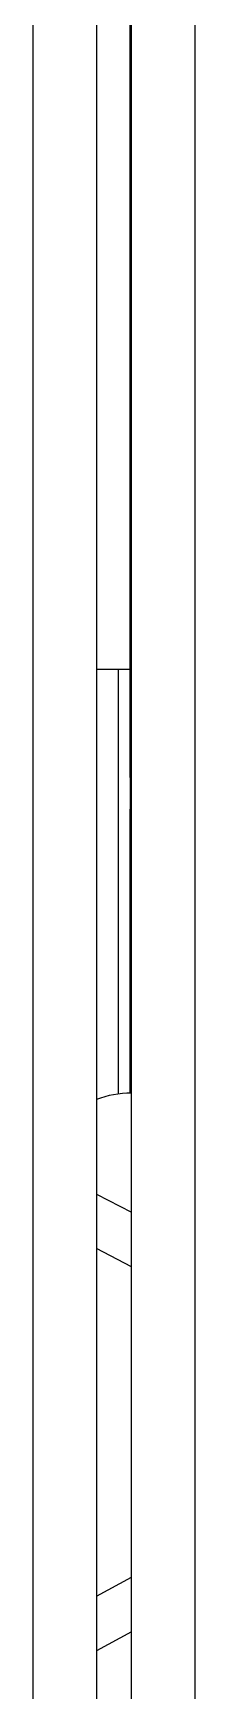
# Model space of a CAD drawing. Header units: millimetres. Extents: x 176 to 2516, y 143 to 1610.
# Drawn here: x 2214.8 to 2225, y 434.1 to 538.4 of the extents above; entities that cross this region are included whole.
import ezdxf

# ---------------------------------------------------------------- set-up
doc = ezdxf.new("R2010")
doc.units = ezdxf.units.MM
doc.layers.add('Widoczne (ISO)', color=7, linetype='Continuous', lineweight=25)

msp = doc.modelspace()

# ---------------------------------------------------------------- linework, layer by layer
at = {"layer": 'Widoczne (ISO)'}
for p, q in [((2220.98, 335.93), (2220.98, 912.73)), ((2224.98, 910.33), (2224.98, 338.33)), ((2218.78, 909.16), (2218.78, 339.36)), ((2214.78, 341.76), (2214.78, 906.76)), ((2220.9, 491.53), (2220.9, 654.33)), ((2218.78, 498.34), (2220.9, 498.34)), ((2220.17, 471.62), (2220.17, 498.34)), ((2220.98, 491.53), (2220.9, 491.53)), ((2220.9, 491.53), (2220.9, 489.53)), ((2220.9, 471.67), (2220.9, 489.53)), ((2220.9, 489.53), (2220.98, 489.53)), ((2218.78, 465.31), (2220.98, 464.17)), ((2220.98, 460.75), (2218.78, 461.89)), ((2218.78, 440.03), (2220.98, 441.22)), ((2220.98, 437.78), (2218.78, 436.59))]:
    msp.add_line(p, q, dxfattribs=at)
msp.add_ellipse((2221.48, 466.3), major_axis=(5.67, -1.96), ratio=0.883026, start_param=1.951144, end_param=2.339467, dxfattribs=at)

doc.saveas('drawing.dxf')
